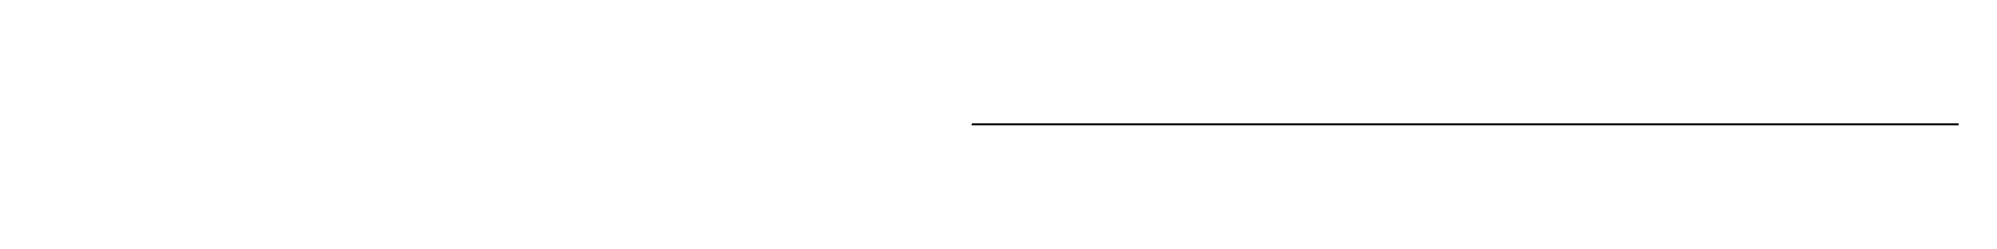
# Model space of a CAD drawing. Header units: millimetres. Extents: x 163 to 455, y 0 to 0.
import ezdxf

# ---------------------------------------------------------------- set-up
doc = ezdxf.new("R2010")
doc.units = ezdxf.units.MM
doc.header["$MEASUREMENT"] = 0
doc.styles.get("Standard").update_dxf_attribs({"font": 'arial.ttf'})

msp = doc.modelspace()

# ---------------------------------------------------------------- linework, layer by layer
at = {"extrusion": (0, -1, 0)}
msp.add_lwpolyline([(454.76, 162.26), (304.76, 162.26), (304.76, 182.26)], dxfattribs=at)

# ---------------------------------------------------------------- texts
for s, height, p in [('ADITHYA DUTT KAMBHAMPATI', 5, (162.77, 125.17)), ('RA2011003011072', 5, (162.77, 117.14)), ('Q.1)', 4, (189.63, 188.29))]:
    msp.add_text(s, height=height, dxfattribs=at).set_placement(p)

doc.saveas('drawing.dxf')
